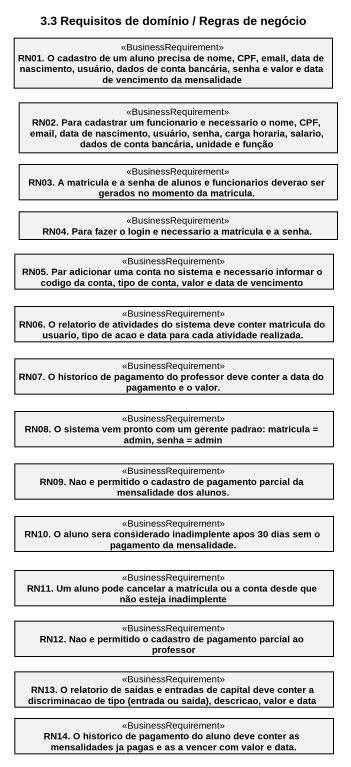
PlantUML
@startuml
title 3.3 Requisitos de domínio / Regras de negócio
hide circle
hide empty members
class "RN01. O cadastro de um aluno precisa de nome, CPF, email, data de nascimento, usuário, dados de conta bancária, senha e valor e data de vencimento da mensalidade" as RN01_O_cadastro_de_um_aluno <<BusinessRequirement>>
class "RN02. Para cadastrar um funcionario e necessario o nome, CPF, email, data de nascimento, usuário, senha, carga horaria, salario, dados de conta bancária, unidade e função" as RN02_Para_cadastrar_um <<BusinessRequirement>>
class "RN03. A matricula e a senha de alunos e funcionarios deverao ser gerados no momento da matricula." as RN03_A_matricula_e_a_senha <<BusinessRequirement>>
class "RN04. Para fazer o login e necessario a matricula e a senha." as RN04_Para_fazer_o_login_e <<BusinessRequirement>>
class "RN05. Par adicionar uma conta no sistema e necessario informar o codigo da conta, tipo de conta, valor e data de vencimento" as RN05_Par_adicionar_uma <<BusinessRequirement>>
class "RN06. O relatorio de atividades do sistema deve conter matricula do usuario, tipo de acao e data para cada atividade realizada." as RN06_O_relatorio_de <<BusinessRequirement>>
class "RN07. O historico de pagamento do professor deve conter a data do pagamento e o valor." as RN07_O_historico_de <<BusinessRequirement>>
class "RN08. O sistema vem pronto com um gerente padrao: matricula = admin, senha = admin" as RN08_O_sistema_vem_pronto <<BusinessRequirement>>
class "RN09. Nao e permitido o cadastro de pagamento parcial da mensalidade dos alunos." as RN09_Nao_e_permitido_o <<BusinessRequirement>>
class "RN10. O aluno sera considerado inadimplente apos 30 dias sem o pagamento da mensalidade." as RN10_O_aluno_sera <<BusinessRequirement>>
class "RN11. Um aluno pode cancelar a matrícula ou a conta desde que não esteja inadimplente" as RN11_Um_aluno_pode_cancelar <<BusinessRequirement>>
class "RN12. Nao e permitido o cadastro de pagamento parcial ao professor" as RN12_Nao_e_permitido_o <<BusinessRequirement>>
class "RN13. O relatorio de saidas e entradas de capital deve conter a discriminacao de tipo (entrada ou saida), descricao, valor e data" as RN13_O_relatorio_de_saidas <<BusinessRequirement>>
class "RN14. O historico de pagamento do aluno deve conter as mensalidades ja pagas e as a vencer com valor e data." as RN14_O_historico_de <<BusinessRequirement>>
@enduml
